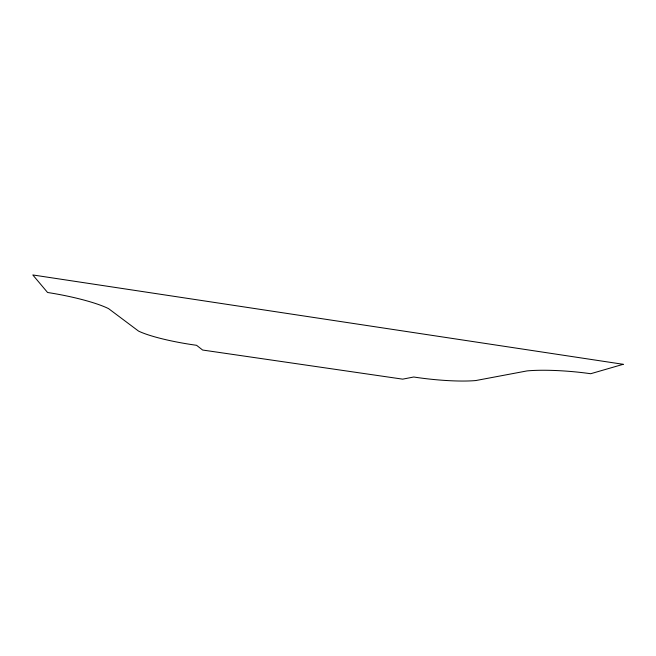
<?xml version="1.0" encoding="UTF-8"?>
<svg xmlns="http://www.w3.org/2000/svg" width="656" height="656" viewBox="0 0 656 656"><rect width="100%" height="100%" fill="white"/><g stroke="black" fill="none" stroke-linecap="round" stroke-linejoin="round"><path stroke-width="0.98" d="M623.2 364.301L590.687 373.723A57.425 8.995 4.7 0 0 527.03 370.911L475.805 380.546A58.868 9.348 6.2 0 1 413.723 377.003L402.686 379.152L202.622 350.033L196.57 345.302A60.68 9.873 8.8 0 1 138.531 331.083L108.617 308.664A61.303 10.119 10.3 0 0 47.568 292.486L32.8 274.954L623.2 364.301"/></g></svg>
